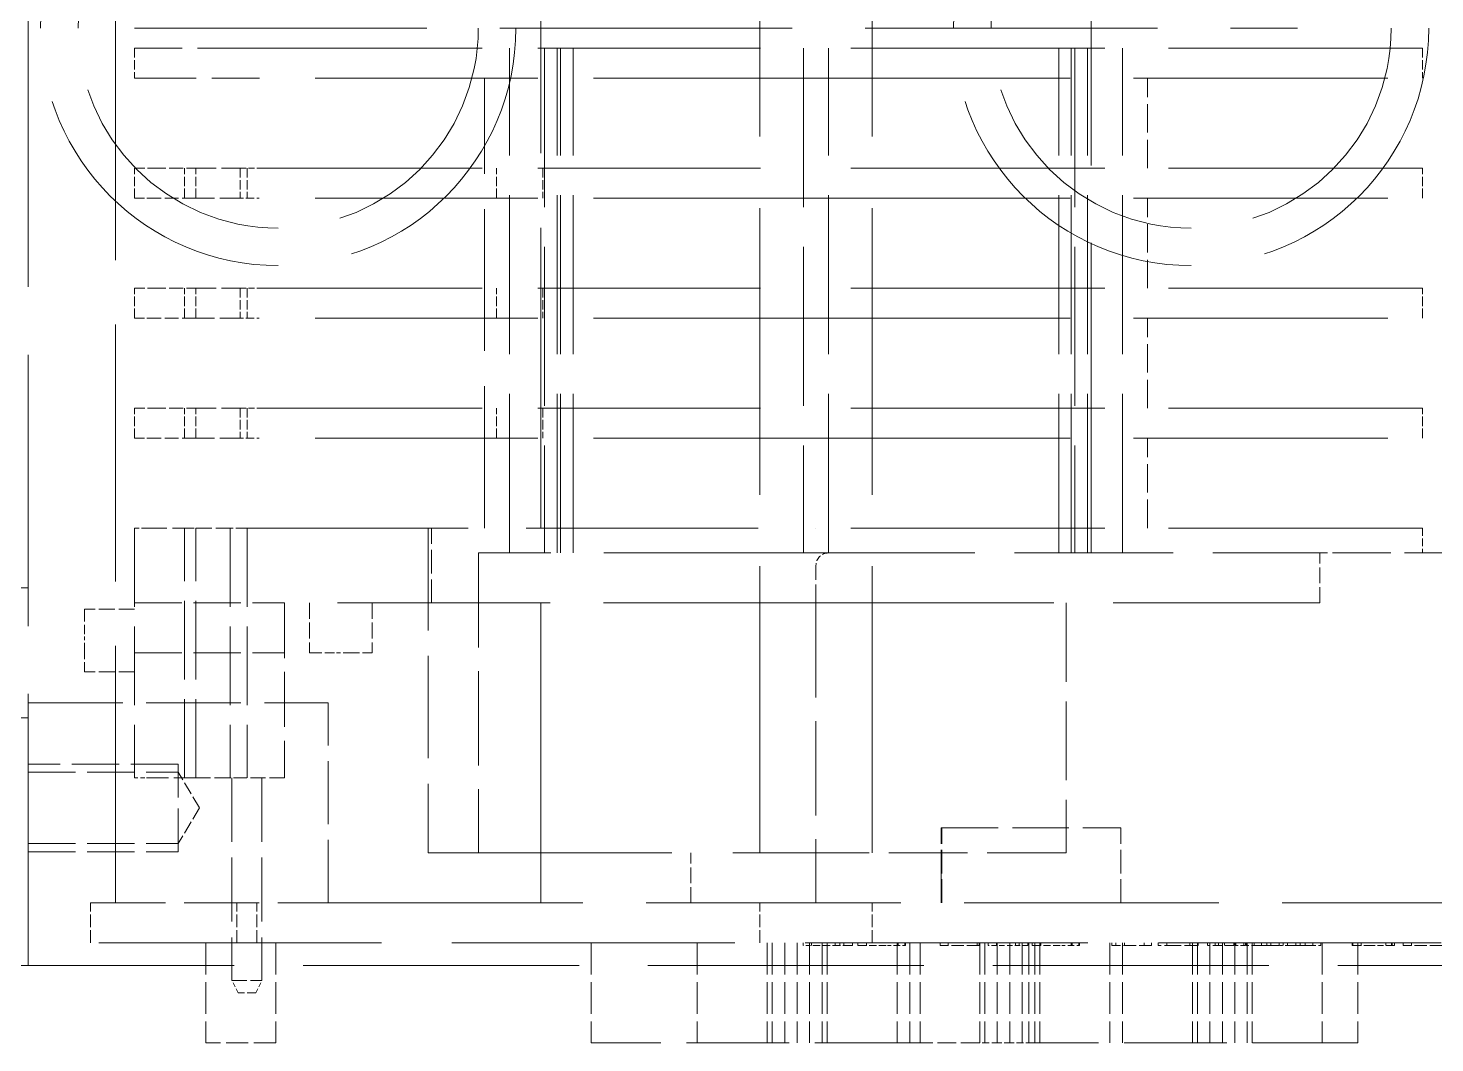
# Model space of a CAD drawing. Header units: millimetres. Extents: x 0 to 5945, y 0 to 4205.
# Drawn here: x 1600.6 to 1656.8, y 2427.4 to 2468 of the extents above; entities that cross this region are included whole.
import ezdxf

# ---------------------------------------------------------------- set-up
doc = ezdxf.new("R2010")
doc.units = ezdxf.units.MM
doc.header["$LTSCALE"] = 5
doc.linetypes.add('DASHED', pattern=[0.2067, 0.1654, -0.0413])
doc.layers.add('가려진 것(ISO)', color=2, linetype='DASHED', lineweight=18)

msp = doc.modelspace()

# ---------------------------------------------------------------- linework, layer by layer
at = {"layer": '가려진 것(ISO)', "ltscale": 13.131522}
msp.add_line((1600.576, 2430.457), (1600.576, 2525.457), dxfattribs=at)
at = {"layer": '가려진 것(ISO)', "ltscale": 12.44039}
msp.add_line((1604.076, 2432.957), (1604.076, 2522.957), dxfattribs=at)
at = {"layer": '가려진 것(ISO)', "ltscale": 14.513788}
msp.add_line((1621.077, 2432.957), (1621.077, 2477.957), dxfattribs=at)
at = {"layer": '가려진 것(ISO)', "ltscale": 13.868731}
for p, q in [((1629.827, 2434.957), (1629.827, 2477.957)), ((1634.327, 2434.957), (1634.327, 2477.957))]:
    msp.add_line(p, q, dxfattribs=at)
at = {"layer": '가려진 것(ISO)', "ltscale": 14.997581}
msp.add_line((1643.077, 2446.957), (1643.077, 2477.957), dxfattribs=at)
at = {"layer": '가려진 것(ISO)', "ltscale": 14.134887}
msp.add_line((1604.827, 2467.957), (1651.327, 2467.957), dxfattribs=at)
at = {"layer": '가려진 것(ISO)', "ltscale": 0.457027}
for p, q in [((1604.827, 2467.157), (1604.827, 2465.957)), ((1656.327, 2467.157), (1656.327, 2465.957)), ((1604.827, 2461.157), (1604.827, 2462.357)), ((1606.827, 2461.157), (1606.827, 2462.357)), ((1607.285, 2461.157), (1607.285, 2462.357)), ((1609.05, 2462.357), (1609.05, 2461.157)), ((1609.331, 2462.357), (1609.331, 2461.157)), ((1619.298, 2461.157), (1619.298, 2462.357)), ((1621.154, 2462.357), (1621.154, 2461.157)), ((1621.154, 2462.357), (1621.154, 2461.157)), ((1656.327, 2461.157), (1656.327, 2462.357)), ((1604.827, 2456.357), (1604.827, 2457.557)), ((1606.827, 2456.357), (1606.827, 2457.557)), ((1607.285, 2456.357), (1607.285, 2457.557)), ((1609.05, 2457.557), (1609.05, 2456.357)), ((1609.331, 2457.557), (1609.331, 2456.357)), ((1619.298, 2456.357), (1619.298, 2457.557)), ((1621.154, 2457.557), (1621.154, 2456.357)), ((1621.154, 2457.557), (1621.154, 2456.357)), ((1656.327, 2456.357), (1656.327, 2457.557)), ((1604.827, 2451.557), (1604.827, 2452.757)), ((1606.827, 2451.557), (1606.827, 2452.757)), ((1607.285, 2451.557), (1607.285, 2452.757)), ((1609.05, 2452.757), (1609.05, 2451.557)), ((1609.331, 2452.757), (1609.331, 2451.557)), ((1619.298, 2451.557), (1619.298, 2452.757)), ((1621.154, 2452.757), (1621.154, 2451.557)), ((1621.154, 2452.757), (1621.154, 2451.557)), ((1656.327, 2451.557), (1656.327, 2452.757))]:
    msp.add_line(p, q, dxfattribs=at)
at = {"layer": '가려진 것(ISO)', "ltscale": 2.991791}
for p, q in [((1609.827, 2467.157), (1604.827, 2467.157)), ((1604.827, 2465.957), (1609.827, 2465.957))]:
    msp.add_line(p, q, dxfattribs=at)
at = {"layer": '가려진 것(ISO)', "ltscale": 10.764393}
for p, q in [((1609.827, 2467.157), (1632.077, 2467.157)), ((1632.077, 2465.957), (1609.827, 2465.957)), ((1609.827, 2462.357), (1632.077, 2462.357)), ((1632.077, 2461.157), (1609.827, 2461.157)), ((1609.827, 2457.557), (1632.077, 2457.557)), ((1632.077, 2456.357), (1609.827, 2456.357)), ((1609.827, 2452.757), (1632.077, 2452.757)), ((1632.077, 2451.557), (1609.827, 2451.557))]:
    msp.add_line(p, q, dxfattribs=at)
at = {"layer": '가려진 것(ISO)', "ltscale": 7.694874}
for p, q in [((1619.827, 2446.957), (1619.827, 2467.157)), ((1621.227, 2467.157), (1621.227, 2446.957)), ((1621.727, 2446.957), (1621.727, 2467.157)), ((1621.868, 2446.957), (1621.868, 2467.157)), ((1622.368, 2446.957), (1622.368, 2467.157)), ((1631.577, 2467.157), (1631.577, 2446.957)), ((1632.577, 2446.957), (1632.577, 2467.157)), ((1641.786, 2446.957), (1641.786, 2467.157)), ((1642.286, 2446.957), (1642.286, 2467.157)), ((1642.427, 2467.157), (1642.427, 2446.957)), ((1642.927, 2446.957), (1642.927, 2467.157)), ((1644.327, 2446.957), (1644.327, 2467.157))]:
    msp.add_line(p, q, dxfattribs=at)
at = {"layer": '가려진 것(ISO)', "ltscale": 12.2857}
for p, q in [((1656.327, 2467.157), (1632.077, 2467.157)), ((1632.077, 2465.957), (1656.327, 2465.957)), ((1656.327, 2462.357), (1632.077, 2462.357)), ((1632.077, 2461.157), (1656.327, 2461.157)), ((1656.327, 2457.557), (1632.077, 2457.557)), ((1632.077, 2456.357), (1656.327, 2456.357)), ((1656.327, 2452.757), (1632.077, 2452.757)), ((1632.077, 2451.557), (1656.327, 2451.557)), ((1656.327, 2447.957), (1632.077, 2447.957))]:
    msp.add_line(p, q, dxfattribs=at)
at = {"layer": '가려진 것(ISO)', "ltscale": 6.856808}
msp.add_line((1618.827, 2447.957), (1618.827, 2465.957), dxfattribs=at)
at = {"layer": '가려진 것(ISO)', "ltscale": 1.371282}
for p, q in [((1645.327, 2462.357), (1645.327, 2465.957)), ((1645.327, 2457.557), (1645.327, 2461.157)), ((1645.327, 2452.757), (1645.327, 2456.357)), ((1645.327, 2447.957), (1645.327, 2451.557))]:
    msp.add_line(p, q, dxfattribs=at)
at = {"layer": '가려진 것(ISO)', "ltscale": 0.566028}
for p, q in [((1605.046, 2462.357), (1604.827, 2462.357)), ((1604.827, 2461.157), (1605.046, 2461.157)), ((1605.046, 2457.557), (1604.827, 2457.557)), ((1604.827, 2456.357), (1605.046, 2456.357)), ((1605.046, 2452.757), (1604.827, 2452.757)), ((1604.827, 2451.557), (1605.046, 2451.557))]:
    msp.add_line(p, q, dxfattribs=at)
at = {"layer": '가려진 것(ISO)', "ltscale": 0.242476}
for p, q in [((1605.046, 2462.357), (1605.524, 2462.357)), ((1605.524, 2461.157), (1605.046, 2461.157)), ((1605.046, 2457.557), (1605.524, 2457.557)), ((1605.524, 2456.357), (1605.046, 2456.357)), ((1605.046, 2452.757), (1605.524, 2452.757)), ((1605.524, 2451.557), (1605.046, 2451.557))]:
    msp.add_line(p, q, dxfattribs=at)
at = {"layer": '가려진 것(ISO)', "ltscale": 0.670617}
for p, q in [((1605.524, 2462.357), (1607.285, 2462.357)), ((1607.285, 2461.157), (1605.524, 2461.157)), ((1605.524, 2457.557), (1607.285, 2457.557)), ((1607.285, 2456.357), (1605.524, 2456.357)), ((1605.524, 2452.757), (1607.285, 2452.757)), ((1607.285, 2451.557), (1605.524, 2451.557))]:
    msp.add_line(p, q, dxfattribs=at)
at = {"layer": '가려진 것(ISO)', "ltscale": 0.985736}
for p, q in [((1607.285, 2462.357), (1609.05, 2462.357)), ((1609.05, 2461.157), (1607.285, 2461.157)), ((1607.285, 2457.557), (1609.05, 2457.557)), ((1609.05, 2456.357), (1607.285, 2456.357)), ((1607.285, 2452.757), (1609.05, 2452.757)), ((1609.05, 2451.557), (1607.285, 2451.557))]:
    msp.add_line(p, q, dxfattribs=at)
at = {"layer": '가려진 것(ISO)', "ltscale": 0.287355}
for p, q in [((1609.05, 2462.357), (1609.519, 2462.357)), ((1609.519, 2461.157), (1609.05, 2461.157)), ((1609.05, 2457.557), (1609.519, 2457.557)), ((1609.519, 2456.357), (1609.05, 2456.357)), ((1609.05, 2452.757), (1609.519, 2452.757)), ((1609.519, 2451.557), (1609.05, 2451.557))]:
    msp.add_line(p, q, dxfattribs=at)
at = {"layer": '가려진 것(ISO)', "ltscale": 0.117238}
for p, q in [((1609.827, 2462.357), (1609.519, 2462.357)), ((1609.519, 2461.157), (1609.827, 2461.157)), ((1609.827, 2457.557), (1609.519, 2457.557)), ((1609.519, 2456.357), (1609.827, 2456.357)), ((1609.827, 2452.757), (1609.519, 2452.757)), ((1609.519, 2451.557), (1609.827, 2451.557))]:
    msp.add_line(p, q, dxfattribs=at)
at = {"layer": '가려진 것(ISO)', "ltscale": 0.220967}
for p, q in [((1604.827, 2447.957), (1605.247, 2447.957)), ((1605.247, 2437.957), (1604.827, 2437.957))]:
    msp.add_line(p, q, dxfattribs=at)
at = {"layer": '가려진 것(ISO)', "ltscale": 3.809293}
for p, q in [((1604.827, 2447.957), (1604.827, 2437.957)), ((1606.827, 2437.957), (1606.827, 2447.957)), ((1607.285, 2437.957), (1607.285, 2447.957)), ((1608.656, 2447.957), (1608.656, 2437.957)), ((1609.331, 2447.957), (1609.331, 2437.957)), ((1642.077, 2444.957), (1642.077, 2434.957)), ((1642.077, 2434.957), (1632.077, 2434.957))]:
    msp.add_line(p, q, dxfattribs=at)
at = {"layer": '가려진 것(ISO)', "ltscale": 1.061174}
for p, q in [((1605.247, 2447.957), (1607.285, 2447.957)), ((1607.285, 2437.957), (1605.247, 2437.957))]:
    msp.add_line(p, q, dxfattribs=at)
at = {"layer": '가려진 것(ISO)', "ltscale": 0.765764}
for p, q in [((1607.285, 2447.957), (1608.656, 2447.957)), ((1608.656, 2437.957), (1607.285, 2437.957))]:
    msp.add_line(p, q, dxfattribs=at)
at = {"layer": '가려진 것(ISO)', "ltscale": 0.149495}
for p, q in [((1608.656, 2447.957), (1608.906, 2447.957)), ((1608.906, 2437.957), (1608.656, 2437.957))]:
    msp.add_line(p, q, dxfattribs=at)
at = {"layer": '가려진 것(ISO)', "ltscale": 11.209899}
msp.add_line((1608.906, 2447.957), (1632.077, 2447.957), dxfattribs=at)
at = {"layer": '가려진 것(ISO)', "ltscale": 4.952111}
msp.add_line((1616.577, 2447.957), (1616.577, 2434.957), dxfattribs=at)
at = {"layer": '가려진 것(ISO)', "ltscale": 1.142718}
for p, q in [((1616.707, 2444.957), (1616.707, 2447.957)), ((1600.576, 2445.557), (1597.576, 2445.557)), ((1600.576, 2440.357), (1597.576, 2440.357)), ((1637.082, 2432.957), (1637.082, 2435.957)), ((1637.108, 2432.957), (1637.108, 2435.957)), ((1644.27, 2432.957), (1644.27, 2435.957))]:
    msp.add_line(p, q, dxfattribs=at)
at = {"layer": '가려진 것(ISO)', "ltscale": 0.380839}
msp.add_line((1656.327, 2447.957), (1656.327, 2446.957), dxfattribs=at)
at = {"layer": '가려진 것(ISO)', "ltscale": 10.259192}
msp.add_line((1632.077, 2446.957), (1618.577, 2446.957), dxfattribs=at)
at = {"layer": '가려진 것(ISO)', "ltscale": 4.571172}
for p, q in [((1618.577, 2446.957), (1618.577, 2434.957)), ((1632.077, 2444.957), (1632.077, 2432.957)), ((1600.576, 2440.957), (1612.576, 2440.957))]:
    msp.add_line(p, q, dxfattribs=at)
at = {"layer": '가려진 것(ISO)', "ltscale": 7.673842}
msp.add_line((1632.077, 2446.957), (1652.222, 2446.957), dxfattribs=at)
at = {"layer": '가려진 것(ISO)', "ltscale": 0.997552}
msp.add_line((1653.559, 2446.957), (1652.222, 2446.957), dxfattribs=at)
at = {"layer": '가려진 것(ISO)', "ltscale": 0.761779}
for p, q in [((1652.222, 2444.957), (1652.222, 2446.957)), ((1604.827, 2444.707), (1602.827, 2444.707)), ((1611.827, 2444.957), (1611.827, 2442.957)), ((1614.327, 2444.957), (1614.327, 2442.957)), ((1604.827, 2442.207), (1602.827, 2442.207)), ((1627.077, 2432.957), (1627.077, 2434.957)), ((1637.077, 2432.957), (1637.077, 2434.957))]:
    msp.add_line(p, q, dxfattribs=at)
at = {"layer": '가려진 것(ISO)', "ltscale": 2.679769}
msp.add_line((1660.594, 2446.957), (1653.559, 2446.957), dxfattribs=at)
at = {"layer": '가려진 것(ISO)', "ltscale": 0.897467}
msp.add_line((1632.077, 2444.957), (1632.077, 2446.457), dxfattribs=at)
at = {"layer": '가려진 것(ISO)', "ltscale": 0.598278}
for p, q in [((1602.827, 2444.707), (1602.827, 2443.707)), ((1602.827, 2443.207), (1602.827, 2442.207)), ((1611.827, 2442.957), (1612.827, 2442.957)), ((1613.327, 2442.957), (1614.327, 2442.957))]:
    msp.add_line(p, q, dxfattribs=at)
at = {"layer": '가려진 것(ISO)', "ltscale": 2.285536}
for p, q in [((1604.827, 2444.957), (1610.827, 2444.957)), ((1604.827, 2442.957), (1610.827, 2442.957)), ((1606.576, 2438.507), (1600.576, 2438.507)), ((1600.576, 2438.182), (1606.576, 2438.182)), ((1600.576, 2435.332), (1606.576, 2435.332)), ((1600.576, 2435.007), (1606.576, 2435.007))]:
    msp.add_line(p, q, dxfattribs=at)
at = {"layer": '가려진 것(ISO)', "ltscale": 10.2806}
msp.add_line((1632.077, 2444.957), (1610.827, 2444.957), dxfattribs=at)
at = {"layer": '가려진 것(ISO)', "ltscale": 2.666475}
msp.add_line((1610.827, 2444.957), (1610.827, 2437.957), dxfattribs=at)
at = {"layer": '가려진 것(ISO)', "ltscale": 11.501881}
msp.add_line((1632.077, 2444.957), (1652.222, 2444.957), dxfattribs=at)
at = {"layer": '가려진 것(ISO)', "ltscale": 0.19037}
for p, q in [((1602.827, 2443.207), (1602.827, 2443.707)), ((1613.327, 2442.957), (1612.827, 2442.957))]:
    msp.add_line(p, q, dxfattribs=at)
at = {"layer": '가려진 것(ISO)', "ltscale": 3.047415}
msp.add_line((1612.576, 2432.957), (1612.576, 2440.957), dxfattribs=at)
at = {"layer": '가려진 것(ISO)', "ltscale": 2.094223}
msp.add_line((1606.576, 2435.007), (1606.576, 2438.507), dxfattribs=at)
at = {"layer": '가려진 것(ISO)', "ltscale": 0.633194}
for q in [(1606.576, 2438.182), (1606.576, 2435.332)]:
    msp.add_line((1607.433, 2436.757), q, dxfattribs=at)
at = {"layer": '가려진 것(ISO)', "ltscale": 3.085509}
for p, q in [((1608.727, 2437.957), (1608.727, 2429.857)), ((1609.927, 2437.957), (1609.927, 2429.857))]:
    msp.add_line(p, q, dxfattribs=at)
at = {"layer": '가려진 것(ISO)', "ltscale": 0.731631}
msp.add_line((1610.827, 2437.957), (1608.906, 2437.957), dxfattribs=at)
at = {"layer": '가려진 것(ISO)', "ltscale": 0.013584}
msp.add_line((1637.082, 2435.957), (1637.108, 2435.957), dxfattribs=at)
at = {"layer": '가려진 것(ISO)', "ltscale": 2.728328}
msp.add_line((1637.108, 2435.957), (1644.27, 2435.957), dxfattribs=at)
at = {"layer": '가려진 것(ISO)', "ltscale": 11.779073}
msp.add_line((1616.577, 2434.957), (1632.077, 2434.957), dxfattribs=at)
at = {"layer": '가려진 것(ISO)', "ltscale": 0.609403}
for p, q in [((1603.076, 2431.357), (1603.076, 2432.957)), ((1608.927, 2431.357), (1608.927, 2432.957)), ((1609.727, 2431.357), (1609.727, 2432.957)), ((1629.827, 2431.357), (1629.827, 2432.957)), ((1634.327, 2431.357), (1634.327, 2432.957))]:
    msp.add_line(p, q, dxfattribs=at)
at = {"layer": '가려진 것(ISO)', "ltscale": 3.618824}
msp.add_line((1603.076, 2432.957), (1612.576, 2432.957), dxfattribs=at)
at = {"layer": '가려진 것(ISO)', "ltscale": 12.302163}
msp.add_line((1612.576, 2432.957), (1701.576, 2432.957), dxfattribs=at)
at = {"layer": '가려진 것(ISO)', "ltscale": 13.66715}
msp.add_line((1713.576, 2431.357), (1600.576, 2431.357), dxfattribs=at)
at = {"layer": '가려진 것(ISO)', "ltscale": 1.523657}
for p, q in [((1607.676, 2431.357), (1607.676, 2427.357)), ((1610.476, 2431.357), (1610.476, 2427.357)), ((1623.093, 2431.357), (1623.093, 2427.357)), ((1627.328, 2431.357), (1627.328, 2427.357)), ((1630.125, 2431.357), (1630.125, 2427.357)), ((1630.325, 2431.357), (1630.325, 2427.357)), ((1630.825, 2431.357), (1630.825, 2427.357)), ((1631.324, 2431.357), (1631.324, 2427.357)), ((1631.823, 2431.357), (1631.823, 2427.357)), ((1632.323, 2431.357), (1632.323, 2427.357)), ((1632.523, 2431.357), (1632.523, 2427.357)), ((1635.32, 2431.357), (1635.32, 2427.357)), ((1635.828, 2431.357), (1635.828, 2427.357)), ((1636.241, 2431.357), (1636.241, 2427.357)), ((1638.625, 2431.357), (1638.625, 2427.357)), ((1638.825, 2431.357), (1638.825, 2427.357)), ((1639.325, 2431.357), (1639.325, 2427.357)), ((1639.824, 2431.357), (1639.824, 2427.357)), ((1640.323, 2431.357), (1640.323, 2427.357)), ((1640.593, 2431.357), (1640.593, 2427.357)), ((1640.823, 2431.357), (1640.823, 2427.357)), ((1641.023, 2431.357), (1641.023, 2427.357)), ((1643.82, 2431.357), (1643.82, 2427.357)), ((1644.328, 2431.357), (1644.328, 2427.357)), ((1647.125, 2431.357), (1647.125, 2427.357)), ((1647.325, 2431.357), (1647.325, 2427.357)), ((1647.825, 2431.357), (1647.825, 2427.357)), ((1648.324, 2431.357), (1648.324, 2427.357)), ((1648.823, 2431.357), (1648.823, 2427.357)), ((1649.323, 2431.357), (1649.323, 2427.357)), ((1649.523, 2431.357), (1649.523, 2427.357)), ((1652.32, 2431.357), (1652.32, 2427.357)), ((1653.741, 2431.357), (1653.741, 2427.357))]:
    msp.add_line(p, q, dxfattribs=at)
at = {"layer": '가려진 것(ISO)', "ltscale": 0.037994}
for p, q in [((1631.566, 2431.357), (1631.566, 2431.257)), ((1631.898, 2431.357), (1631.898, 2431.257)), ((1632.842, 2431.357), (1632.842, 2431.257)), ((1633.027, 2431.357), (1633.027, 2431.257)), ((1633.191, 2431.357), (1633.191, 2431.257)), ((1633.537, 2431.357), (1633.537, 2431.257)), ((1633.756, 2431.357), (1633.756, 2431.257)), ((1634.102, 2431.357), (1634.102, 2431.257)), ((1635.32, 2431.357), (1635.32, 2431.257)), ((1635.363, 2431.357), (1635.363, 2431.257)), ((1635.626, 2431.357), (1635.626, 2431.257)), ((1635.628, 2431.357), (1635.628, 2431.257)), ((1635.652, 2431.357), (1635.652, 2431.257)), ((1637.036, 2431.357), (1637.036, 2431.257)), ((1637.368, 2431.357), (1637.368, 2431.257)), ((1638.517, 2431.357), (1638.517, 2431.257)), ((1638.6, 2431.357), (1638.6, 2431.257)), ((1638.965, 2431.357), (1638.965, 2431.257)), ((1639.297, 2431.357), (1639.297, 2431.257)), ((1640.057, 2431.357), (1640.057, 2431.257)), ((1640.198, 2431.357), (1640.198, 2431.257)), ((1640.545, 2431.357), (1640.545, 2431.257)), ((1640.719, 2431.357), (1640.719, 2431.257)), ((1641.066, 2431.357), (1641.066, 2431.257)), ((1642.283, 2431.357), (1642.283, 2431.257)), ((1642.326, 2431.357), (1642.326, 2431.257)), ((1642.589, 2431.357), (1642.589, 2431.257)), ((1642.591, 2431.357), (1642.591, 2431.257)), ((1642.615, 2431.357), (1642.615, 2431.257)), ((1643.912, 2431.357), (1643.912, 2431.257)), ((1644.06, 2431.357), (1644.06, 2431.257)), ((1644.416, 2431.357), (1644.416, 2431.257)), ((1645.202, 2431.357), (1645.202, 2431.257)), ((1645.498, 2431.357), (1645.498, 2431.257)), ((1645.762, 2431.357), (1645.762, 2431.257)), ((1646.102, 2431.357), (1646.102, 2431.257)), ((1647.02, 2431.357), (1647.02, 2431.257)), ((1647.36, 2431.357), (1647.36, 2431.257)), ((1647.727, 2431.357), (1647.727, 2431.257)), ((1648.043, 2431.357), (1648.043, 2431.257)), ((1648.168, 2431.357), (1648.168, 2431.257)), ((1648.407, 2431.357), (1648.407, 2431.257)), ((1648.784, 2431.357), (1648.784, 2431.257)), ((1648.865, 2431.357), (1648.865, 2431.257)), ((1649.177, 2431.357), (1649.177, 2431.257)), ((1649.254, 2431.357), (1649.254, 2431.257)), ((1649.281, 2431.357), (1649.281, 2431.257)), ((1649.597, 2431.357), (1649.597, 2431.257)), ((1649.892, 2431.357), (1649.892, 2431.257)), ((1650.099, 2431.357), (1650.099, 2431.257)), ((1650.261, 2431.357), (1650.261, 2431.257)), ((1650.598, 2431.357), (1650.598, 2431.257)), ((1650.756, 2431.357), (1650.756, 2431.257)), ((1650.936, 2431.357), (1650.936, 2431.257)), ((1651.264, 2431.357), (1651.264, 2431.257)), ((1651.438, 2431.357), (1651.438, 2431.257)), ((1651.637, 2431.357), (1651.637, 2431.257)), ((1651.939, 2431.357), (1651.939, 2431.257)), ((1652.265, 2431.357), (1652.265, 2431.257)), ((1653.513, 2431.357), (1653.513, 2431.257)), ((1653.531, 2431.357), (1653.531, 2431.257)), ((1653.537, 2431.357), (1653.537, 2431.257)), ((1653.878, 2431.357), (1653.878, 2431.257)), ((1654.866, 2431.357), (1654.866, 2431.257)), ((1655.091, 2431.357), (1655.091, 2431.257)), ((1655.115, 2431.357), (1655.115, 2431.257)), ((1655.213, 2431.357), (1655.213, 2431.257)), ((1655.551, 2431.357), (1655.551, 2431.257)), ((1655.883, 2431.357), (1655.883, 2431.257))]:
    msp.add_line(p, q, dxfattribs=at)
at = {"layer": '가려진 것(ISO)', "ltscale": 0.216764}
msp.add_line((1632.135, 2431.257), (1631.566, 2431.257), dxfattribs=at)
at = {"layer": '가려진 것(ISO)', "ltscale": 0.595697}
for p, q in [((1638.6, 2431.257), (1637.036, 2431.257)), ((1657.115, 2431.257), (1655.551, 2431.257))]:
    msp.add_line(p, q, dxfattribs=at)
at = {"layer": '가려진 것(ISO)', "ltscale": 0.239145}
msp.add_line((1639.593, 2431.257), (1638.965, 2431.257), dxfattribs=at)
at = {"layer": '가려진 것(ISO)', "ltscale": 0.604186}
msp.add_line((1645.498, 2431.257), (1643.912, 2431.257), dxfattribs=at)
at = {"layer": '가려진 것(ISO)', "ltscale": 0.120294}
msp.add_line((1648.043, 2431.257), (1647.727, 2431.257), dxfattribs=at)
at = {"layer": '가려진 것(ISO)', "ltscale": 0.413231}
msp.add_line((1648.784, 2431.257), (1648.043, 2431.257), dxfattribs=at)
at = {"layer": '가려진 것(ISO)', "ltscale": 0.149621}
msp.add_line((1649.177, 2431.257), (1648.784, 2431.257), dxfattribs=at)
at = {"layer": '가려진 것(ISO)', "ltscale": 0.046859}
msp.add_line((1649.254, 2431.257), (1649.177, 2431.257), dxfattribs=at)
at = {"layer": '가려진 것(ISO)', "ltscale": 0.130327}
msp.add_line((1649.597, 2431.257), (1649.254, 2431.257), dxfattribs=at)
at = {"layer": '가려진 것(ISO)', "ltscale": 0.812276}
msp.add_line((1650.099, 2431.257), (1649.597, 2431.257), dxfattribs=at)
at = {"layer": '가려진 것(ISO)', "ltscale": 0.811914}
msp.add_line((1650.598, 2431.257), (1650.099, 2431.257), dxfattribs=at)
at = {"layer": '가려진 것(ISO)', "ltscale": 0.128783}
msp.add_line((1650.936, 2431.257), (1650.598, 2431.257), dxfattribs=at)
at = {"layer": '가려진 것(ISO)', "ltscale": 0.821279}
msp.add_line((1651.438, 2431.257), (1650.936, 2431.257), dxfattribs=at)
at = {"layer": '가려진 것(ISO)', "ltscale": 0.8211}
msp.add_line((1651.939, 2431.257), (1651.438, 2431.257), dxfattribs=at)
at = {"layer": '가려진 것(ISO)', "ltscale": 0.124153}
msp.add_line((1652.265, 2431.257), (1651.939, 2431.257), dxfattribs=at)
at = {"layer": '가려진 것(ISO)', "ltscale": 0.006846}
msp.add_line((1653.531, 2431.257), (1653.513, 2431.257), dxfattribs=at)
at = {"layer": '가려진 것(ISO)', "ltscale": 13.3425}
msp.add_line((1788.076, 2430.457), (1526.076, 2430.457), dxfattribs=at)
at = {"layer": '가려진 것(ISO)', "ltscale": 0.717954}
msp.add_line((1608.727, 2429.857), (1609.927, 2429.857), dxfattribs=at)
at = {"layer": '가려진 것(ISO)', "ltscale": 0.212852}
for p, q in [((1608.977, 2429.357), (1608.727, 2429.857)), ((1609.677, 2429.357), (1609.927, 2429.857))]:
    msp.add_line(p, q, dxfattribs=at)
at = {"layer": '가려진 것(ISO)', "ltscale": 0.418765}
msp.add_line((1609.677, 2429.357), (1608.977, 2429.357), dxfattribs=at)
at = {"layer": '가려진 것(ISO)', "ltscale": 1.0665}
msp.add_line((1610.476, 2427.357), (1607.676, 2427.357), dxfattribs=at)
at = {"layer": '가려진 것(ISO)', "ltscale": 4.970381}
for p, q in [((1636.141, 2427.357), (1623.093, 2427.357)), ((1653.641, 2427.357), (1640.593, 2427.357))]:
    msp.add_line(p, q, dxfattribs=at)
at = {"layer": '가려진 것(ISO)', "ltscale": 0.03796}
for p, q in [((1636.241, 2427.357), (1636.141, 2427.357)), ((1653.741, 2427.357), (1653.641, 2427.357))]:
    msp.add_line(p, q, dxfattribs=at)
at = {"layer": '가려진 것(ISO)', "ltscale": 0.908242}
msp.add_line((1638.625, 2427.357), (1636.241, 2427.357), dxfattribs=at)
at = {"layer": '가려진 것(ISO)', "ltscale": 0.107544}
msp.add_line((1638.825, 2427.357), (1638.625, 2427.357), dxfattribs=at)
at = {"layer": '가려진 것(ISO)', "ltscale": 0.269014}
msp.add_line((1639.325, 2427.357), (1638.825, 2427.357), dxfattribs=at)
at = {"layer": '가려진 것(ISO)', "ltscale": 0.269012}
msp.add_line((1639.824, 2427.357), (1639.325, 2427.357), dxfattribs=at)
at = {"layer": '가려진 것(ISO)', "ltscale": 0.268898}
msp.add_line((1640.323, 2427.357), (1639.824, 2427.357), dxfattribs=at)
at = {"layer": '가려진 것(ISO)', "ltscale": 0.145175}
msp.add_line((1640.593, 2427.357), (1640.323, 2427.357), dxfattribs=at)
at = {"layer": '가려진 것(ISO)', "ltscale": 14.438863}
for centre in [(1610.576, 2467.957), (1647.076, 2467.957)]:
    msp.add_circle(centre, 9.5, dxfattribs=at)
at = {"layer": '가려진 것(ISO)', "ltscale": 12.159042}
for centre in [(1610.576, 2467.957), (1647.076, 2467.957)]:
    msp.add_circle(centre, 8, dxfattribs=at)
at = {"layer": '가려진 것(ISO)', "ltscale": 0.299089}
msp.add_arc((1632.577, 2446.457), 0.5, 90, 180, dxfattribs=at)
at = {"layer": '가려진 것(ISO)', "ltscale": 0.354481}
msp.add_open_spline([(1633.031, 2431.257), (1632.927, 2431.257), (1632.808, 2431.257), (1632.625, 2431.257), (1632.472, 2431.257), (1632.135, 2431.257)], degree=3, knots=[-0.2916948, -0.2916948, -0.2916948, -0.2916948, -0.1009521, -0.1009521, 0, 0, 0, 0], dxfattribs=at)
at = {"layer": '가려진 것(ISO)', "ltscale": 0.465008}
msp.add_open_spline([(1633.537, 2431.257), (1633.531, 2431.257), (1633.523, 2431.257), (1633.444, 2431.257), (1633.385, 2431.257), (1633.252, 2431.257), (1633.151, 2431.257), (1633.031, 2431.257)], degree=3, knots=[-0.09695582, -0.09695582, -0.09695582, -0.09695582, -0.07176931, -0.07176931, -0.04346257, -0.04346257, 0, 0, 0, 0], dxfattribs=at)
at = {"layer": '가려진 것(ISO)', "ltscale": 0.390475}
for points in [[(1634.068, 2431.257), (1633.963, 2431.257), (1633.887, 2431.257), (1633.805, 2431.257), (1633.775, 2431.257), (1633.756, 2431.257)], [(1641.031, 2431.257), (1640.926, 2431.257), (1640.851, 2431.257), (1640.768, 2431.257), (1640.739, 2431.257), (1640.719, 2431.257)]]:
    msp.add_open_spline(points, degree=3, knots=[-0.2254863, -0.2254863, -0.2254863, -0.2254863, -0.0850163, -0.0850163, 0, 0, 0, 0], dxfattribs=at)
at = {"layer": '가려진 것(ISO)', "ltscale": 0.346764}
for points in [[(1634.88, 2431.257), (1634.792, 2431.257), (1634.704, 2431.257), (1634.537, 2431.257), (1634.46, 2431.257), (1634.263, 2431.257), (1634.158, 2431.257), (1634.068, 2431.257)], [(1641.843, 2431.257), (1641.755, 2431.257), (1641.667, 2431.257), (1641.5, 2431.257), (1641.423, 2431.257), (1641.226, 2431.257), (1641.121, 2431.257), (1641.031, 2431.257)]]:
    msp.add_open_spline(points, degree=3, knots=[-0.09186613, -0.09186613, -0.09186613, -0.09186613, -0.06537917, -0.06537917, -0.04050885, -0.04050885, 0, 0, 0, 0], dxfattribs=at)
at = {"layer": '가려진 것(ISO)', "ltscale": 0.169803}
for points in [[(1635.32, 2431.257), (1635.254, 2431.257), (1635.185, 2431.257), (1635.081, 2431.257), (1635, 2431.257), (1634.88, 2431.257)], [(1642.283, 2431.257), (1642.217, 2431.257), (1642.148, 2431.257), (1642.045, 2431.257), (1641.963, 2431.257), (1641.843, 2431.257)]]:
    msp.add_open_spline(points, degree=3, knots=[-0.1064402, -0.1064402, -0.1064402, -0.1064402, -0.0359768, -0.0359768, 0, 0, 0, 0], dxfattribs=at)
at = {"layer": '가려진 것(ISO)', "ltscale": 0.138305}
for points in [[(1635.652, 2431.257), (1635.598, 2431.257), (1635.542, 2431.257), (1635.456, 2431.257), (1635.396, 2431.257), (1635.32, 2431.257)], [(1642.615, 2431.257), (1642.561, 2431.257), (1642.505, 2431.257), (1642.419, 2431.257), (1642.359, 2431.257), (1642.283, 2431.257)]]:
    msp.add_open_spline(points, degree=3, knots=[-0.07065696, -0.07065696, -0.07065696, -0.07065696, -0.02390108, -0.02390108, 0, 0, 0, 0], dxfattribs=at)
at = {"layer": '가려진 것(ISO)', "ltscale": 0.260299}
msp.add_open_spline([(1640.247, 2431.257), (1640.164, 2431.257), (1640.07, 2431.257), (1639.89, 2431.257), (1639.771, 2431.257), (1639.593, 2431.257)], degree=3, knots=[-0.1182527, -0.1182527, -0.1182527, -0.1182527, -0.053529, -0.053529, 0, 0, 0, 0], dxfattribs=at)
at = {"layer": '가려진 것(ISO)', "ltscale": 0.265602}
msp.add_open_spline([(1640.545, 2431.257), (1640.542, 2431.257), (1640.537, 2431.257), (1640.504, 2431.257), (1640.482, 2431.257), (1640.386, 2431.257), (1640.323, 2431.257), (1640.247, 2431.257)], degree=3, knots=[-0.0894037, -0.0894037, -0.0894037, -0.0894037, -0.05245024, -0.05245024, -0.02749897, -0.02749897, 0, 0, 0, 0], dxfattribs=at)
at = {"layer": '가려진 것(ISO)', "ltscale": 0.660812}
msp.add_open_spline([(1646.562, 2431.257), (1646.497, 2431.257), (1646.433, 2431.257), (1646.312, 2431.257), (1646.257, 2431.257), (1646.131, 2431.257), (1646.068, 2431.257), (1645.954, 2431.257), (1645.901, 2431.257), (1645.785, 2431.257), (1645.771, 2431.257), (1645.762, 2431.257)], degree=3, knots=[-0.2257742, -0.2257742, -0.2257742, -0.2257742, -0.1949759, -0.1949759, -0.1668431, -0.1668431, -0.1272282, -0.1272282, -0.0817936, -0.0817936, 0, 0, 0, 0], dxfattribs=at)
at = {"layer": '가려진 것(ISO)', "ltscale": 0.658138}
msp.add_open_spline([(1647.36, 2431.257), (1647.356, 2431.257), (1647.35, 2431.257), (1647.299, 2431.257), (1647.263, 2431.257), (1647.16, 2431.257), (1647.109, 2431.257), (1647, 2431.257), (1646.934, 2431.257), (1646.764, 2431.257), (1646.663, 2431.257), (1646.562, 2431.257)], degree=3, knots=[-0.1370114, -0.1370114, -0.1370114, -0.1370114, -0.1027814, -0.1027814, -0.0760911, -0.0760911, -0.0548031, -0.0548031, -0.0303766, -0.0303766, 0, 0, 0, 0], dxfattribs=at)
at = {"layer": '가려진 것(ISO)', "ltscale": 0.469632}
msp.add_open_spline([(1654.372, 2431.257), (1654.299, 2431.257), (1654.226, 2431.257), (1654.088, 2431.257), (1654.024, 2431.257), (1653.846, 2431.257), (1653.766, 2431.257), (1653.658, 2431.257), (1653.612, 2431.257), (1653.546, 2431.257), (1653.537, 2431.257), (1653.531, 2431.257)], degree=3, knots=[-0.09783855, -0.09783855, -0.09783855, -0.09783855, -0.08519079, -0.08519079, -0.07349018, -0.07349018, -0.05129311, -0.05129311, -0.02653278, -0.02653278, 0, 0, 0, 0], dxfattribs=at)
at = {"layer": '가려진 것(ISO)', "ltscale": 0.292363}
msp.add_open_spline([(1655.115, 2431.257), (1655.005, 2431.257), (1654.889, 2431.257), (1654.689, 2431.257), (1654.556, 2431.257), (1654.372, 2431.257)], degree=3, knots=[-0.1379083, -0.1379083, -0.1379083, -0.1379083, -0.0551489, -0.0551489, 0, 0, 0, 0], dxfattribs=at)
at = {"layer": '가려진 것(ISO)', "ltscale": 0.144027}
msp.add_open_spline([(1655.213, 2431.257), (1655.21, 2431.257), (1655.207, 2431.257), (1655.18, 2431.257), (1655.161, 2431.257), (1655.128, 2431.257), (1655.122, 2431.257), (1655.115, 2431.257)], degree=3, knots=[-0.06705196, -0.06705196, -0.06705196, -0.06705196, -0.05654274, -0.05654274, -0.04683005, -0.04683005, -0.04468196, -0.04468196, -0.04468196, -0.04468196], dxfattribs=at)

doc.saveas('drawing.dxf')
